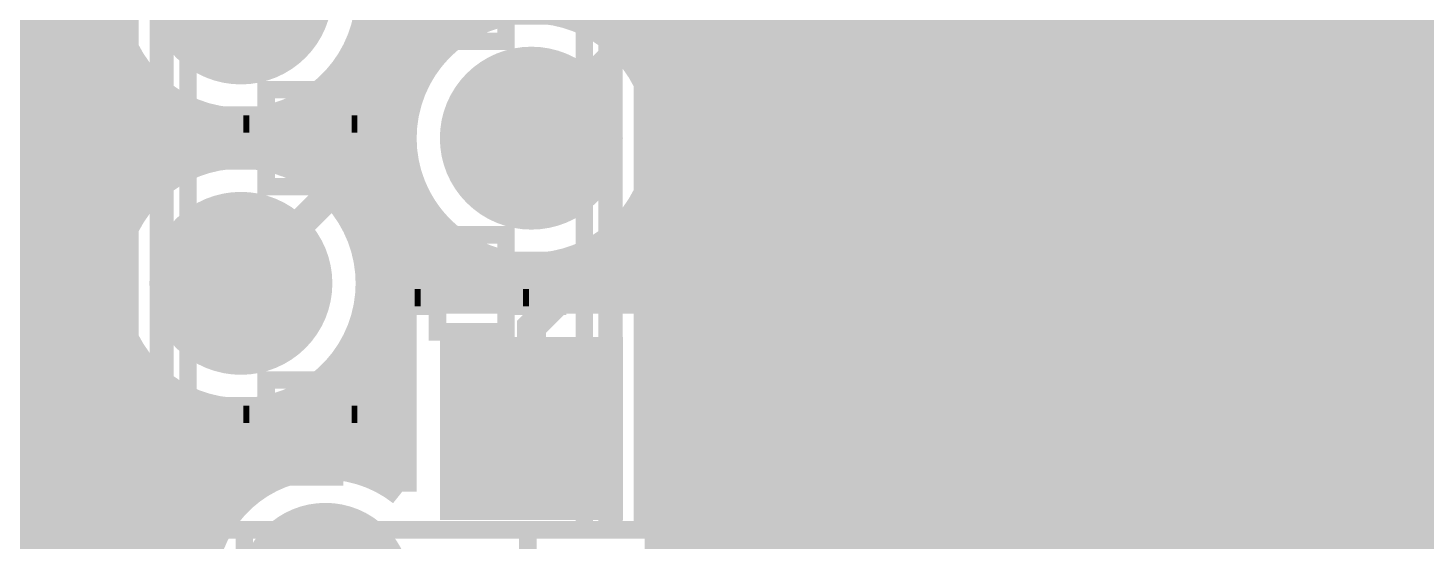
# Model space of a CAD drawing. Extents: x -3 to 92, y -53 to 125.
# Drawn here: x 19.73 to 31.95, y 54.26 to 58.75 of the extents above; entities that cross this region are included whole.
import ezdxf

# ---------------------------------------------------------------- set-up
doc = ezdxf.new("R2010")
doc.units = 0
doc.header["$MEASUREMENT"] = 0
doc.layers.get('0').update_dxf_attribs({"linetype": 'CONTINUOUS'})
for name, color, linetype in [('23-325-0_AST', 7, 'CONTINUOUS'), ('23-325-0_BOT', 7, 'CONTINUOUS'), ('23-325-0_DRD', 2, 'CONTINUOUS'), ('23-325-0_IN1', 4, 'CONTINUOUS'), ('23-325-0_IN2', 3, 'CONTINUOUS'), ('23-325-0_SMB', 5, 'CONTINUOUS'), ('23-325-0_SMT', 10, 'CONTINUOUS'), ('23-325-0_SPT', 14, 'CONTINUOUS'), ('23-325-0_SST', 9, 'CONTINUOUS'), ('23-325-0_TOP', 12, 'CONTINUOUS'), ('THRUHOLE_NPT', 13, 'CONTINUOUS'), ('THRUHOLE_TAP', 8, 'CONTINUOUS')]:
    doc.layers.add(name, color=color, linetype=linetype)

# ---------------------------------------------------------------- blocks, each defined once
blk = doc.blocks.new('ROUND_22')
at = {"const_width": 0.7493}
blk.add_lwpolyline([(-0.37465, 0, 1), (0.37465, 0, 1)], format="xyb", close=True, dxfattribs=at)
blk = doc.blocks.new('ROUND_28')
at = {"const_width": 0.8001}
blk.add_lwpolyline([(-0.40005, 0, 1), (0.40005, 0, 1)], format="xyb", close=True, dxfattribs=at)
blk = doc.blocks.new('SQUARE_29')
blk.add_solid([(0.8001, 0.8001), (0.8001, -0.8001), (-0.8001, 0.8001), (-0.8001, -0.8001)])
blk = doc.blocks.new('ROUND_68')
at = {"const_width": 0.29972}
blk.add_lwpolyline([(-0.14986, 0, 1), (0.14986, 0, 1)], format="xyb", close=True, dxfattribs=at)
blk = doc.blocks.new('ROUND_78')
at = {"const_width": 0.29972}
blk.add_lwpolyline([(-0.14986, 0, 1), (0.14986, 0, 1)], format="xyb", close=True, dxfattribs=at)
blk = doc.blocks.new('RECTANGLE_18')
blk.add_solid([(1.3716, 1.0795), (1.3716, -1.0795), (-1.3716, 1.0795), (-1.3716, -1.0795)])
blk = doc.blocks.new('ROUND_84')
at = {"const_width": 0.10033}
blk.add_lwpolyline([(-0.050164, 0, 1), (0.050164, 0, 1)], format="xyb", close=True, dxfattribs=at)
blk = doc.blocks.new('ROUND_87')
at = {"const_width": 0.40005}
blk.add_lwpolyline([(-0.200024, 0, 1), (0.200024, 0, 1)], format="xyb", close=True, dxfattribs=at)

msp = doc.modelspace()

# ---------------------------------------------------------------- linework, layer by layer
at = {"layer": '23-325-0_AST', "const_width": 0.1524}
for points in [[(20.36064, 66.2559), (20.36064, 66.03492), (20.36064, 65.7352), (20.36064, 53.6448), (20.36064, 53.34508)], [(25.35936, 53.6448), (25.35936, 65.7352)], [(20.92706, 54.35854), (20.92706, 65.01892), (20.86864, 65.01892), (20.61972, 65.01892), (20.61972, 54.35854), (20.86864, 54.35854), (20.92706, 54.35854), (21.12772, 54.35854), (24.59228, 54.35854), (24.79294, 54.35854), (24.85136, 54.35854), (24.85136, 65.01892), (24.79294, 65.01892), (24.79294, 54.35854)], [(20.86864, 54.35854), (20.86864, 65.01892)], [(21.12772, 54.35854), (21.12772, 65.01892)], [(24.59228, 65.01892), (24.59228, 54.35854)], [(24.85136, 54.35854), (25.10028, 54.35854), (25.10028, 65.01892), (24.85136, 65.01892)], [(22.86, 58.85434), (23.30958, 58.85434), (23.30958, 58.63082), (23.90902, 58.63082), (23.90902, 58.85434), (24.3586, 58.85434), (24.3586, 59.25566), (23.90902, 59.25566), (23.90902, 59.47918), (23.30958, 59.47918), (23.30958, 59.25566), (22.86, 59.25566), (22.86, 58.85434)], [(31.20644, 53.05044), (31.2166, 51.8922), (30.861, 51.4604), (27.6606, 51.4604), (27.2034, 51.9176), (27.21102, 59.0423), (31.20898, 59.0423), (31.20898, 57.404), (31.20644, 53.05044)], [(21.35886, 57.58434), (21.81098, 57.58434), (21.81098, 57.36082), (22.41042, 57.36082), (22.41042, 57.58434), (22.86, 57.58434), (22.86, 57.98566), (22.41042, 57.98566), (22.41042, 58.20918), (21.81098, 58.20918), (21.81098, 57.98566), (21.35886, 57.98566), (21.35886, 57.58434)], [(21.61032, 57.66054), (21.51888, 57.66054), (21.51888, 57.90946), (21.61032, 57.90946), (21.61032, 57.66054), (21.66366, 57.66054), (21.79066, 57.66054), (21.95576, 57.66054), (22.0091, 57.66054), (22.0091, 57.90946), (21.95576, 57.90946), (21.79066, 57.90946), (21.79066, 57.66054)], [(21.61032, 57.90946), (21.66366, 57.90946)], [(21.79066, 57.90946), (21.66366, 57.90946), (21.66366, 57.66054)], [(21.95576, 57.66054), (21.95576, 57.90946)], [(22.2631, 57.66054), (22.2631, 57.90946), (22.20976, 57.90946), (22.20976, 57.66054), (22.2631, 57.66054), (22.4282, 57.66054), (22.55774, 57.66054), (22.55774, 57.90946), (22.4282, 57.90946), (22.4282, 57.66054)], [(22.2631, 57.90946), (22.4282, 57.90946)], [(22.60854, 57.66054), (22.60854, 57.90946), (22.69998, 57.90946), (22.69998, 57.66054), (22.60854, 57.66054), (22.55774, 57.66054)], [(22.55774, 57.90946), (22.60854, 57.90946)], [(23.95982, 57.58434), (24.34082, 57.58434), (24.34082, 57.66054), (24.4602, 57.66054), (24.4602, 57.90946), (24.34082, 57.90946), (24.34082, 57.98566), (23.95982, 57.98566), (23.95982, 57.58434)], [(23.95982, 57.90946), (24.34082, 57.90946)], [(24.34082, 57.66054), (23.95982, 57.66054)], [(29.72054, 57.2008), (29.55036, 57.08142), (29.38018, 57.023), (29.04236, 57.023), (28.87218, 57.08142), (28.70454, 57.2008), (28.70454, 57.32018), (28.87218, 57.43702), (29.04236, 57.49798), (29.38018, 57.49798), (29.55036, 57.43702), (29.72054, 57.32018), (29.72054, 57.2008)], [(22.86, 56.31434), (23.30958, 56.31434), (23.30958, 56.09082), (23.90902, 56.09082), (23.90902, 56.31434), (24.3586, 56.31434), (24.3586, 56.71566), (23.90902, 56.71566), (23.90902, 56.93918), (23.30958, 56.93918), (23.30958, 56.71566), (22.86, 56.71566), (22.86, 56.31434)], [(21.37918, 56.71566), (21.37918, 56.63946), (21.2598, 56.63946), (21.2598, 56.39054), (21.37918, 56.39054), (21.37918, 56.31434), (21.76018, 56.31434), (21.76018, 56.71566), (21.37918, 56.71566)], [(29.72054, 56.65978), (29.72054, 56.1848), (29.04236, 56.65978), (28.87218, 56.65978), (28.70454, 56.59882), (28.70454, 56.24322), (28.87218, 56.1848)], [(21.37918, 56.63946), (21.76018, 56.63946)], [(23.10892, 56.63946), (23.10892, 56.39054), (23.02002, 56.39054), (23.02002, 56.63946), (23.10892, 56.63946), (23.16226, 56.63946)], [(23.4569, 56.63946), (23.4569, 56.39054), (23.51024, 56.39054), (23.51024, 56.63946), (23.4569, 56.63946), (23.2918, 56.63946), (23.16226, 56.63946), (23.16226, 56.39054), (23.2918, 56.39054), (23.2918, 56.63946)], [(24.10968, 56.63946), (24.20112, 56.63946), (24.20112, 56.39054), (24.10968, 56.39054), (24.10968, 56.63946), (24.05634, 56.63946), (23.92934, 56.63946), (23.76424, 56.63946), (23.7109, 56.63946), (23.7109, 56.39054), (23.76424, 56.39054), (23.92934, 56.39054), (23.92934, 56.63946)], [(23.76424, 56.63946), (23.76424, 56.39054)], [(23.92934, 56.39054), (24.05634, 56.39054), (24.05634, 56.63946)], [(21.76018, 56.39054), (21.37918, 56.39054)], [(23.16226, 56.39054), (23.10892, 56.39054)], [(23.4569, 56.39054), (23.2918, 56.39054)], [(24.10968, 56.39054), (24.05634, 56.39054)], [(28.87218, 55.82158), (28.70454, 55.76062), (28.70454, 55.40502), (28.87218, 55.3466), (29.04236, 55.3466), (29.21254, 55.40502), (29.21254, 55.76062), (29.38018, 55.82158), (29.55036, 55.82158), (29.72054, 55.76062), (29.72054, 55.40502), (29.55036, 55.3466)], [(21.35886, 55.04434), (21.81098, 55.04434), (21.81098, 54.82082), (22.41042, 54.82082), (22.41042, 55.04434), (22.86, 55.04434), (22.86, 55.44566), (22.41042, 55.44566), (22.41042, 55.66918), (21.81098, 55.66918), (21.81098, 55.44566), (21.35886, 55.44566), (21.35886, 55.04434)], [(23.95982, 55.04434), (24.34082, 55.04434), (24.34082, 55.12054), (24.4602, 55.12054), (24.4602, 55.36946), (24.34082, 55.36946), (24.34082, 55.44566), (23.95982, 55.44566), (23.95982, 55.04434)], [(21.61032, 55.12054), (21.51888, 55.12054), (21.51888, 55.36946), (21.61032, 55.36946), (21.61032, 55.12054), (21.66366, 55.12054), (21.79066, 55.12054), (21.95576, 55.12054), (22.0091, 55.12054), (22.0091, 55.36946), (21.95576, 55.36946), (21.79066, 55.36946), (21.79066, 55.12054)], [(21.61032, 55.36946), (21.66366, 55.36946)], [(21.79066, 55.36946), (21.66366, 55.36946), (21.66366, 55.12054)], [(21.95576, 55.12054), (21.95576, 55.36946)], [(22.2631, 55.12054), (22.2631, 55.36946), (22.20976, 55.36946), (22.20976, 55.12054), (22.2631, 55.12054), (22.4282, 55.12054), (22.55774, 55.12054), (22.55774, 55.36946), (22.4282, 55.36946), (22.4282, 55.12054)], [(22.2631, 55.36946), (22.4282, 55.36946)], [(22.60854, 55.12054), (22.60854, 55.36946), (22.69998, 55.36946), (22.69998, 55.12054), (22.60854, 55.12054), (22.55774, 55.12054)], [(22.55774, 55.36946), (22.60854, 55.36946)], [(23.95982, 55.36946), (24.34082, 55.36946)], [(24.34082, 55.12054), (23.95982, 55.12054)], [(28.70454, 54.98338), (29.04236, 54.98338), (29.72054, 54.74462), (29.04236, 54.5084), (28.70454, 54.5084)], [(21.62048, 54.35854), (21.62048, 53.6448)], [(24.09952, 53.6448), (24.09952, 54.35854)]]:
    msp.add_lwpolyline(points, dxfattribs=at)
at = {"layer": '23-325-0_BOT'}
for points, const_width in [([(24.13, 55.245), (24.13, 56.134), (31.369, 63.373), (31.369, 100.584)], 0.254), ([(21.59, 56.515), (22.86, 57.785), (22.86, 60.706), (23.622, 61.468), (27.051, 61.468), (29.845, 64.262), (29.845, 77.851), (29.464, 78.232), (29.464, 94.869)], 0.254), ([(24.13, 57.785), (26.797, 60.452), (27.559, 60.452), (30.861, 63.754), (30.861, 89.281), (30.734, 89.281)], 0.254), ([(31.115, 52.197), (31.115, 61.722), (33.02, 63.627), (33.02, 71.12)], 0.635), ([(30.47746, 61.83376), (25.01646, 56.3753)], 0.254), ([(30.3022, 61.6585), (30.3022, 49.36236)], 0.254), ([(30.4673, 61.722), (30.4673, 52.197)], 0.254), ([(30.0736, 61.4299), (30.0736, 46.101)], 0.254), ([(31.7627, 61.45276), (31.7627, 52.197)], 0.254), ([(29.845, 61.2013), (29.845, 46.101)], 0.254), ([(29.6164, 60.9727), (29.6164, 46.101)], 0.254), ([(29.3878, 60.7441), (29.3878, 46.101)], 0.254), ([(29.1592, 60.5155), (29.1592, 46.101)], 0.254), ([(28.9306, 60.2869), (28.9306, 46.101)], 0.254), ([(19.7866, 60.2107), (19.7866, 52.5018)], 0.254), ([(31.8008, 60.198), (31.8008, 50.86096)], 0.254), ([(28.702, 60.0583), (28.702, 46.101)], 0.254), ([(20.0152, 59.9821), (20.0152, 52.2732)], 0.254), ([(28.4734, 59.8297), (28.4734, 46.101)], 0.254), ([(20.2438, 59.7535), (20.2438, 52.0446)], 0.254), ([(28.2448, 59.6011), (28.2448, 47.45736)], 0.254), ([(28.0162, 59.3725), (28.0162, 47.70374)], 0.254), ([(27.7876, 59.1439), (27.7876, 47.7901)], 0.254), ([(20.4724, 58.88482), (20.4724, 56.68264)], 0.254), ([(27.559, 58.9153), (27.559, 47.78502)], 0.254), ([(20.50034, 58.7502), (19.1897, 58.7502)], 0.254), ([(27.3304, 58.6867), (27.3304, 47.6885)], 0.254), ([(30.4673, 58.7502), (27.39136, 58.7502)], 0.254), ([(31.8008, 58.7502), (31.7627, 58.7502)], 0.254), ([(20.59432, 58.5216), (19.1897, 58.5216)], 0.254), ([(27.1018, 58.4581), (27.1018, 47.40402)], 0.254), ([(30.4673, 58.5216), (27.16276, 58.5216)], 0.254), ([(31.8008, 58.5216), (31.7627, 58.5216)], 0.254), ([(20.701, 58.3565), (20.701, 57.2135)], 0.254), ([(20.75434, 58.293), (19.1897, 58.293)], 0.254), ([(22.4028, 58.27014), (22.4028, 57.97296)], 0.254), ([(26.8732, 58.2295), (26.8732, 46.101)], 0.254), ([(30.4673, 58.293), (26.93416, 58.293)], 0.254), ([(31.8008, 58.293), (31.7627, 58.293)], 0.254), ([(21.04644, 58.0644), (19.1897, 58.0644)], 0.254), ([(20.9296, 58.13806), (20.9296, 57.43194)], 0.254), ([(22.4028, 58.0644), (22.13356, 58.0644)], 0.254), ([(22.3012, 58.17616), (22.3012, 57.87136)], 0.254), ([(30.4673, 58.0644), (26.70556, 58.0644)], 0.254), ([(31.8008, 58.0644), (31.7627, 58.0644)], 0.254), ([(21.1582, 58.01106), (21.1582, 57.55894)], 0.254), ([(21.3868, 57.94248), (21.3868, 57.62752)], 0.254), ([(21.844, 57.95264), (21.844, 57.61482)], 0.254), ([(22.4028, 57.97296), (21.9964, 57.5691)], 0.254), ([(22.0726, 58.03138), (22.0726, 57.64276)], 0.254), ([(26.6446, 58.0009), (26.6446, 46.101)], 0.254), ([(22.2631, 57.8358), (19.1897, 57.8358)], 0.254), ([(21.6154, 57.9247), (21.6154, 57.6453)], 0.254), ([(30.4673, 57.8358), (26.47696, 57.8358)], 0.254), ([(31.8008, 57.8358), (31.7627, 57.8358)], 0.254), ([(26.416, 57.7723), (26.416, 46.101)], 0.254), ([(21.2979, 57.6072), (19.1897, 57.6072)], 0.254), ([(22.0345, 57.6072), (21.87956, 57.6072)], 0.254), ([(30.4673, 57.6072), (26.24836, 57.6072)], 0.254), ([(31.8008, 57.6072), (31.7627, 57.6072)], 0.254), ([(26.1874, 57.5437), (26.1874, 46.101)], 0.254), ([(20.86102, 57.3786), (19.1897, 57.3786)], 0.254), ([(23.08098, 57.36082), (22.6441, 56.9214)], 0.254), ([(30.4673, 57.3786), (26.01976, 57.3786)], 0.254), ([(31.8008, 57.3786), (31.7627, 57.3786)], 0.254), ([(22.987, 57.2643), (22.987, 54.70144)], 0.254), ([(25.9588, 57.3151), (25.9588, 46.101)], 0.254), ([(20.65528, 57.15), (19.1897, 57.15)], 0.254), ([(23.19528, 57.15), (22.87016, 57.15)], 0.254), ([(23.2156, 57.11952), (23.2156, 56.3753)], 0.254), ([(25.7302, 57.0865), (25.7302, 46.101)], 0.254), ([(30.4673, 57.15), (25.79116, 57.15)], 0.254), ([(31.8008, 57.15), (31.7627, 57.15)], 0.254), ([(22.7584, 57.0357), (22.7584, 54.83606)], 0.254), ([(20.5359, 56.9214), (19.1897, 56.9214)], 0.254), ([(23.40102, 56.9214), (22.6441, 56.9214)], 0.254), ([(23.4442, 56.88584), (23.4442, 56.3753)], 0.254), ([(25.5016, 56.8579), (25.5016, 46.101)], 0.254), ([(30.4673, 56.9214), (25.56256, 56.9214)], 0.254), ([(31.8008, 56.9214), (31.7627, 56.9214)], 0.254), ([(23.6728, 56.75122), (23.6728, 56.3753)], 0.254), ([(20.4724, 56.6928), (19.1897, 56.6928)], 0.254), ([(23.8379, 56.6928), (22.70506, 56.6928)], 0.254), ([(24.01062, 56.65978), (23.80996, 56.46166)], 0.254), ([(23.9014, 56.67756), (23.9014, 56.55056)], 0.254), ([(25.273, 56.6293), (25.273, 46.101)], 0.254), ([(30.4673, 56.6928), (25.33396, 56.6928)], 0.254), ([(31.8008, 56.6928), (31.7627, 56.6928)], 0.254), ([(20.4597, 56.4642), (19.1897, 56.4642)], 0.254), ([(23.8125, 56.4642), (22.71776, 56.4642)], 0.254), ([(22.9997, 56.3753), (22.9997, 54.69128)], 0.254), ([(23.74138, 56.3753), (22.9997, 56.3753)], 0.254), ([(25.2603, 56.3753), (25.01646, 56.3753)], 0.254), ([(25.0444, 56.4007), (25.0444, 56.3753)], 0.254), ([(30.4673, 56.4642), (25.10536, 56.4642)], 0.254), ([(25.2603, 56.3753), (25.2603, 54.1147)], 0.254), ([(31.8008, 56.4642), (31.7627, 56.4642)], 0.254), ([(20.49526, 56.2356), (19.1897, 56.2356)], 0.254), ([(20.4724, 56.34482), (20.4724, 51.816)], 0.254), ([(22.9997, 56.2356), (22.68474, 56.2356)], 0.254), ([(30.4673, 56.2356), (25.2603, 56.2356)], 0.254), ([(31.8008, 56.2356), (31.7627, 56.2356)], 0.254), ([(20.57908, 56.007), (19.1897, 56.007)], 0.254), ([(22.9997, 56.007), (22.59838, 56.007)], 0.254), ([(30.4673, 56.007), (25.2603, 56.007)], 0.254), ([(31.8008, 56.007), (31.7627, 56.007)], 0.254), ([(22.5298, 55.88762), (22.5298, 54.90464)], 0.254), ([(20.73148, 55.7784), (19.1897, 55.7784)], 0.254), ([(20.701, 55.8165), (20.701, 51.5874)], 0.254), ([(22.9997, 55.7784), (22.44598, 55.7784)], 0.254), ([(30.4673, 55.7784), (25.2603, 55.7784)], 0.254), ([(31.8008, 55.7784), (31.7627, 55.7784)], 0.254), ([(22.3012, 55.63616), (22.3012, 54.92242)], 0.254), ([(21.00072, 55.5498), (19.1897, 55.5498)], 0.254), ([(20.9296, 55.59806), (20.9296, 51.27244)], 0.254), ([(22.9997, 55.5498), (22.17674, 55.5498)], 0.254), ([(30.4673, 55.5498), (25.2603, 55.5498)], 0.254), ([(31.8008, 55.5498), (31.7627, 55.5498)], 0.254), ([(21.1582, 55.47106), (21.1582, 46.101)], 0.254), ([(21.3868, 55.40248), (21.3868, 54.3687)], 0.254), ([(21.6154, 55.3847), (21.6154, 54.65318)], 0.254), ([(21.844, 55.41264), (21.844, 54.80812)], 0.254), ([(22.0726, 55.49138), (22.0726, 54.89194)], 0.254), ([(22.9997, 55.3212), (19.1897, 55.3212)], 0.254), ([(30.4673, 55.3212), (25.2603, 55.3212)], 0.254), ([(31.8008, 55.3212), (31.7627, 55.3212)], 0.254), ([(22.9997, 55.0926), (19.1897, 55.0926)], 0.254), ([(30.4673, 55.0926), (25.2603, 55.0926)], 0.254), ([(31.8008, 55.0926), (31.7627, 55.0926)], 0.254), ([(21.97354, 54.864), (19.1897, 54.864)], 0.254), ([(22.9997, 54.864), (22.68474, 54.864)], 0.254), ([(30.4673, 54.864), (25.2603, 54.864)], 0.254), ([(31.8008, 54.864), (31.7627, 54.864)], 0.254), ([(21.59508, 54.6354), (19.1897, 54.6354)], 0.254), ([(30.4673, 54.6354), (25.2603, 54.6354)], 0.254), ([(31.8008, 54.6354), (31.7627, 54.6354)], 0.254), ([(21.40712, 54.4068), (19.1897, 54.4068)], 0.254), ([(30.4673, 54.4068), (25.2603, 54.4068)], 0.254), ([(31.8008, 54.4068), (31.7627, 54.4068)], 0.254), ([(21.30298, 54.1782), (19.1897, 54.1782)], 0.254), ([(30.4673, 54.1782), (25.2603, 54.1782)], 0.254), ([(31.8008, 54.1782), (31.7627, 54.1782)], 0.254)]:
    msp.add_lwpolyline(points, dxfattribs=dict(at, const_width=const_width))
at = {"layer": '23-325-0_BOT', "const_width": 0.254}
for points in [[(20.4597, 59.055, 0.4142136), (21.59, 57.9247)], [(21.59, 57.9247, 0.2034605), (22.4031, 58.26985)], [(21.59, 57.6453, 0.4142136), (20.4597, 56.515)], [(21.9964, 57.5691, 0.0922556), (21.59, 57.64473)], [(23.08098, 57.36082, 0.276984), (24.01062, 56.65978)], [(22.7203, 56.515, 0.0922554), (22.64463, 56.9216)], [(20.4597, 56.515, 0.4142136), (21.59, 55.3847)], [(21.59, 55.3847, 0.4142136), (22.7203, 56.515)], [(23.80742, 56.45658, 0.0574994), (23.74243, 56.37464)], [(23.80742, 56.45658, 0.0574994), (23.74243, 56.37464)], [(22.32914, 54.92496, 0.4142136), (21.24964, 53.84546)], [(22.9997, 54.69128, 0.1691693), (22.32914, 54.92484)]]:
    msp.add_lwpolyline(points, format="xyb", dxfattribs=at)
at = {"layer": '23-325-0_DRD', "const_width": 0.254}
for points in [[(20.955, 59.055), (21.59, 58.42)], [(21.59, 58.42), (22.225, 59.055)], [(24.13, 58.42), (23.495, 57.785)], [(24.765, 57.785), (24.13, 58.42)], [(23.495, 57.785), (24.13, 57.15)], [(24.13, 57.15), (24.765, 57.785)], [(21.59, 57.15), (20.955, 56.515)], [(22.225, 56.515), (21.59, 57.15)], [(20.955, 56.515), (21.59, 55.88)], [(21.59, 55.88), (22.225, 56.515)], [(29.845, 56.007), (28.575, 54.737)], [(29.845, 54.737), (28.575, 56.007)], [(29.845, 56.007), (28.575, 54.737)], [(29.845, 54.737), (28.575, 56.007)], [(24.13, 55.88), (23.495, 55.245)], [(24.765, 55.245), (24.13, 55.88)], [(23.495, 55.245), (24.13, 54.61)], [(24.13, 54.61), (24.765, 55.245)], [(21.69414, 53.59146), (22.32914, 54.22646)], [(22.32914, 54.22646), (22.96414, 53.59146)]]:
    msp.add_lwpolyline(points, dxfattribs=at)
at = {"layer": '23-325-0_IN1', "const_width": 0.254}
for points in [[(19.7612, 107.6579), (19.7612, 21.87956)], [(19.9898, 107.41406), (19.9898, 22.12594)], [(20.447, 107.33278), (20.447, 22.20722)], [(20.2184, 107.3277), (20.2184, 22.2123)], [(31.877, 100.21062), (31.877, 47.93742)], [(31.6484, 100.02012), (31.6484, 52.53228)], [(31.4198, 99.95662), (31.4198, 52.74818)], [(29.1338, 94.33306), (29.1338, 55.99684)], [(29.591, 94.25178), (29.591, 55.87238)], [(29.3624, 94.2467), (29.3624, 55.9816)], [(31.1912, 88.84666), (31.1912, 52.82184)], [(30.9626, 88.69426), (30.9626, 52.8066)], [(28.9052, 83.89366), (28.9052, 55.92318)], [(28.6766, 83.74126), (28.6766, 55.70728)], [(29.8196, 78.0034), (29.8196, 55.52948)], [(30.734, 78.11262), (30.734, 52.69738)], [(30.0482, 77.88148), (30.0482, 40.8559)], [(30.5054, 77.92212), (30.5054, 52.35448)], [(30.2768, 77.85862), (30.2768, 40.7162)], [(25.9334, 75.565), (25.9334, -4.572)], [(26.162, 75.51928), (26.162, -4.572)], [(28.448, 75.51928), (28.448, 34.63798)], [(25.7048, 75.25766), (25.7048, -4.572)], [(26.3906, 75.2348), (26.3906, -4.572)], [(28.2194, 75.2348), (28.2194, 34.7472)], [(22.9616, 75.09256), (22.9616, 54.71922)], [(25.4762, 75.07478), (25.4762, -4.572)], [(26.6192, 75.05954), (26.6192, 15.1892)], [(27.9908, 75.05954), (27.9908, 34.76244)], [(22.733, 74.97064), (22.733, 54.84622)], [(26.8478, 74.95032), (26.8478, 15.3289)], [(27.7622, 74.95032), (27.7622, 34.68878)], [(27.0764, 74.88936), (27.0764, 15.36192)], [(27.305, 74.86904), (27.305, 15.30858)], [(27.5336, 74.88936), (27.5336, 34.47288)], [(25.2476, 60.15482), (25.2476, 57.95264)], [(23.1902, 59.69762), (23.1902, 58.41238)], [(25.019, 59.6265), (25.019, 58.4835)], [(23.4188, 59.44616), (23.4188, 58.66384)], [(23.6474, 59.30138), (23.6474, 58.80608)], [(24.7904, 59.40806), (24.7904, 58.70194)], [(24.5618, 59.28106), (24.5618, 58.82894)], [(20.50034, 58.7502), (-2.413, 58.7502)], [(23.54072, 58.7502), (22.67712, 58.7502)], [(34.2646, 58.7502), (24.71674, 58.7502)], [(20.59432, 58.5216), (-2.413, 58.5216)], [(23.27148, 58.5216), (22.58568, 58.5216)], [(34.3408, 58.5216), (24.98598, 58.5216)], [(20.6756, 58.38952), (20.6756, 57.17794)], [(22.5044, 58.38952), (22.5044, 57.17794)], [(20.75434, 58.293), (3.03784, 58.293)], [(23.11908, 58.293), (22.42566, 58.293)], [(34.47034, 58.293), (25.13838, 58.293)], [(21.04644, 58.0644), (3.23088, 58.0644)], [(20.9042, 58.15584), (20.9042, 57.41416)], [(23.03526, 58.0644), (22.13356, 58.0644)], [(22.2758, 58.15584), (22.2758, 57.41416)], [(34.671, 58.0644), (25.22474, 58.0644)], [(21.1328, 58.02122), (21.1328, 57.54878)], [(21.3614, 57.94756), (21.3614, 57.62244)], [(21.8186, 57.94756), (21.8186, 57.62244)], [(22.0472, 58.02122), (22.0472, 57.54878)], [(22.9997, 57.8358), (3.29438, 57.8358)], [(21.59, 57.9247), (21.59, 57.6453)], [(35.0266, 57.8358), (25.25776, 57.8358)], [(21.2979, 57.6072), (8.61314, 57.6072)], [(23.0124, 57.6072), (21.87956, 57.6072)], [(34.80054, 57.6072), (25.24506, 57.6072)], [(25.2476, 57.61482), (25.2476, 39.77386)], [(20.86102, 57.3786), (8.8138, 57.3786)], [(23.0759, 57.3786), (22.31898, 57.3786)], [(34.54908, 57.3786), (25.1841, 57.3786)], [(20.65528, 57.15), (8.88238, 57.15)], [(23.19528, 57.15), (22.52472, 57.15)], [(23.1902, 57.15762), (23.1902, 56.3753)], [(25.019, 57.0865), (25.019, 56.3753)], [(34.3916, 57.15), (25.06472, 57.15)], [(20.5359, 56.9214), (8.86206, 56.9214)], [(23.40102, 56.9214), (22.6441, 56.9214)], [(23.4188, 56.90616), (23.4188, 56.3753)], [(24.7904, 56.86806), (24.7904, 56.3753)], [(34.29254, 56.9214), (24.85898, 56.9214)], [(23.6474, 56.76138), (23.6474, 56.3753)], [(24.5618, 56.74106), (24.5618, 56.3753)], [(20.4724, 56.6928), (8.74268, 56.6928)], [(23.8379, 56.6928), (22.70506, 56.6928)], [(23.876, 56.68264), (23.876, 56.3753)], [(24.1046, 56.6547), (24.1046, 56.3753)], [(24.3332, 56.67248), (24.3332, 56.3753)], [(34.24174, 56.6928), (24.41956, 56.6928)], [(20.4597, 56.4642), (8.32866, 56.4642)], [(34.23158, 56.4642), (22.71776, 56.4642)], [(22.9997, 56.3753), (22.9997, 54.69128)], [(25.2603, 56.3753), (22.9997, 56.3753)], [(25.2603, 56.3753), (25.2603, 54.1147)], [(20.49526, 56.2356), (-2.413, 56.2356)], [(22.9997, 56.2356), (22.68474, 56.2356)], [(34.25952, 56.2356), (25.2603, 56.2356)], [(20.57908, 56.007), (-2.413, 56.007)], [(22.9997, 56.007), (22.59838, 56.007)], [(34.33064, 56.007), (25.2603, 56.007)], [(20.73148, 55.7784), (-2.413, 55.7784)], [(20.6756, 55.84952), (20.6756, 22.1107)], [(22.9997, 55.7784), (22.44598, 55.7784)], [(22.5044, 55.84952), (22.5044, 54.90972)], [(28.7274, 55.7784), (25.2603, 55.7784)], [(34.45256, 55.7784), (29.69006, 55.7784)], [(21.00072, 55.5498), (-2.413, 55.5498)], [(20.9042, 55.61584), (20.9042, 21.82622)], [(22.9997, 55.5498), (22.17674, 55.5498)], [(22.2758, 55.61584), (22.2758, 54.92242)], [(28.60548, 55.5498), (25.2603, 55.5498)], [(34.6456, 55.5498), (29.81452, 55.5498)], [(21.1328, 55.48122), (21.1328, -4.572)], [(21.3614, 55.40756), (21.3614, 54.32044)], [(21.59, 55.3847), (21.59, 54.63032)], [(21.8186, 55.40756), (21.8186, 54.79542)], [(22.0472, 55.48122), (22.0472, 54.88686)], [(22.9997, 55.3212), (3.0988, 55.3212)], [(28.58262, 55.3212), (25.2603, 55.3212)], [(34.97326, 55.3212), (29.83738, 55.3212)], [(29.8196, 55.21198), (29.8196, 40.88892)], [(22.9997, 55.0926), (3.25374, 55.0926)], [(28.64612, 55.0926), (25.2603, 55.0926)], [(28.6766, 55.03672), (28.6766, 34.29508)], [(86.36, 55.0926), (29.77388, 55.0926)], [(21.97354, 54.864), (3.29692, 54.864)], [(22.9997, 54.864), (22.68474, 54.864)], [(28.83662, 54.864), (25.2603, 54.864)], [(28.9052, 54.82082), (28.9052, 32.03194)], [(86.36, 54.864), (29.58084, 54.864)], [(29.591, 54.86908), (29.591, 40.83558)], [(29.1338, 54.74716), (29.1338, 31.78556)], [(29.3624, 54.75986), (29.3624, 40.66286)], [(21.59508, 54.6354), (15.72006, 54.6354)], [(47.1424, 54.6354), (25.2603, 54.6354)], [(21.40712, 54.4068), (15.84452, 54.4068)], [(47.02048, 54.4068), (25.2603, 54.4068)], [(21.30298, 54.1782), (15.86738, 54.1782)], [(46.99762, 54.1782), (25.2603, 54.1782)]]:
    msp.add_lwpolyline(points, dxfattribs=at)
for points in [[(20.4597, 59.055, 0.4142136), (21.59, 57.9247)], [(21.59, 57.9247, 0.4142136), (22.7203, 59.055)], [(24.13, 58.9153, 0.4142136), (22.9997, 57.785)], [(25.2603, 57.785, 0.4142136), (24.13, 58.9153)], [(22.9997, 57.785, 0.4142136), (24.13, 56.6547)], [(24.13, 56.6547, 0.4142136), (25.2603, 57.785)], [(21.59, 57.6453, 0.4142136), (20.4597, 56.515)], [(22.7203, 56.515, 0.4142136), (21.59, 57.6453)], [(20.4597, 56.515, 0.4142136), (21.59, 55.3847)], [(21.59, 55.3847, 0.4142136), (22.7203, 56.515)], [(29.21, 56.00192, 0.4142136), (28.58008, 55.372)], [(29.83992, 55.372, 0.4142136), (29.21, 56.00192)], [(28.58008, 55.372, 0.4142136), (29.21, 54.74208)], [(29.21, 54.74208, 0.4142136), (29.83992, 55.372)], [(22.32914, 54.92496, 0.4142136), (21.24964, 53.84546)], [(22.9997, 54.69128, 0.1691693), (22.32914, 54.92484)]]:
    msp.add_lwpolyline(points, format="xyb", dxfattribs=at)
at = {"layer": '23-325-0_SST', "const_width": 0.1524}
for points in [[(20.36064, 66.2559), (20.36064, 66.03492), (20.36064, 65.7352), (20.36064, 53.6448), (20.36064, 53.34508)], [(25.35936, 53.6448), (25.35936, 65.7352)], [(20.92706, 54.35854), (20.92706, 65.01892), (20.86864, 65.01892), (20.61972, 65.01892), (20.61972, 54.35854), (20.86864, 54.35854), (20.92706, 54.35854), (21.12772, 54.35854), (24.59228, 54.35854), (24.79294, 54.35854), (24.85136, 54.35854), (24.85136, 65.01892), (24.79294, 65.01892), (24.79294, 54.35854)], [(20.86864, 54.35854), (20.86864, 65.01892)], [(21.12772, 54.35854), (21.12772, 65.01892)], [(24.59228, 65.01892), (24.59228, 54.35854)], [(24.85136, 54.35854), (25.10028, 54.35854), (25.10028, 65.01892), (24.85136, 65.01892)], [(22.86, 58.85434), (23.30958, 58.85434), (23.30958, 58.63082), (23.90902, 58.63082), (23.90902, 58.85434), (24.3586, 58.85434), (24.3586, 59.25566), (23.90902, 59.25566), (23.90902, 59.47918), (23.30958, 59.47918), (23.30958, 59.25566), (22.86, 59.25566), (22.86, 58.85434)], [(31.20644, 53.05044), (31.20898, 57.404), (31.20898, 59.0423), (27.21102, 59.0423), (27.2034, 51.9176), (27.6606, 51.4604), (30.861, 51.4604), (31.2166, 51.8922), (31.20644, 53.05044)], [(21.35886, 57.58434), (21.81098, 57.58434), (21.81098, 57.36082), (22.41042, 57.36082), (22.41042, 57.58434), (22.86, 57.58434), (22.86, 57.98566), (22.41042, 57.98566), (22.41042, 58.20918), (21.81098, 58.20918), (21.81098, 57.98566), (21.35886, 57.98566), (21.35886, 57.58434)], [(21.61032, 57.66054), (21.51888, 57.66054), (21.51888, 57.90946), (21.61032, 57.90946), (21.61032, 57.66054), (21.66366, 57.66054), (21.79066, 57.66054), (21.95576, 57.66054), (22.0091, 57.66054), (22.0091, 57.90946), (21.95576, 57.90946), (21.79066, 57.90946), (21.79066, 57.66054)], [(21.61032, 57.90946), (21.66366, 57.90946)], [(21.79066, 57.90946), (21.66366, 57.90946), (21.66366, 57.66054)], [(21.95576, 57.66054), (21.95576, 57.90946)], [(22.2631, 57.66054), (22.2631, 57.90946), (22.20976, 57.90946), (22.20976, 57.66054), (22.2631, 57.66054), (22.4282, 57.66054), (22.55774, 57.66054), (22.55774, 57.90946), (22.4282, 57.90946), (22.4282, 57.66054)], [(22.2631, 57.90946), (22.4282, 57.90946)], [(22.60854, 57.66054), (22.60854, 57.90946), (22.69998, 57.90946), (22.69998, 57.66054), (22.60854, 57.66054), (22.55774, 57.66054)], [(22.55774, 57.90946), (22.60854, 57.90946)], [(23.95982, 57.58434), (24.34082, 57.58434), (24.34082, 57.66054), (24.4602, 57.66054), (24.4602, 57.90946), (24.34082, 57.90946), (24.34082, 57.98566), (23.95982, 57.98566), (23.95982, 57.58434)], [(23.95982, 57.90946), (24.34082, 57.90946)], [(24.34082, 57.66054), (23.95982, 57.66054)], [(22.86, 56.31434), (23.30958, 56.31434), (23.30958, 56.09082), (23.90902, 56.09082), (23.90902, 56.31434), (24.3586, 56.31434), (24.3586, 56.71566), (23.90902, 56.71566), (23.90902, 56.93918), (23.30958, 56.93918), (23.30958, 56.71566), (22.86, 56.71566), (22.86, 56.31434)], [(21.37918, 56.71566), (21.37918, 56.63946), (21.2598, 56.63946), (21.2598, 56.39054), (21.37918, 56.39054), (21.37918, 56.31434), (21.76018, 56.31434), (21.76018, 56.71566), (21.37918, 56.71566)], [(21.37918, 56.63946), (21.76018, 56.63946)], [(23.10892, 56.63946), (23.10892, 56.39054), (23.02002, 56.39054), (23.02002, 56.63946), (23.10892, 56.63946), (23.16226, 56.63946)], [(23.4569, 56.63946), (23.4569, 56.39054), (23.51024, 56.39054), (23.51024, 56.63946), (23.4569, 56.63946), (23.2918, 56.63946), (23.16226, 56.63946), (23.16226, 56.39054), (23.2918, 56.39054), (23.2918, 56.63946)], [(24.10968, 56.63946), (24.20112, 56.63946), (24.20112, 56.39054), (24.10968, 56.39054), (24.10968, 56.63946), (24.05634, 56.63946), (23.92934, 56.63946), (23.76424, 56.63946), (23.7109, 56.63946), (23.7109, 56.39054), (23.76424, 56.39054), (23.92934, 56.39054), (23.92934, 56.63946)], [(23.76424, 56.63946), (23.76424, 56.39054)], [(23.92934, 56.39054), (24.05634, 56.39054), (24.05634, 56.63946)], [(21.76018, 56.39054), (21.37918, 56.39054)], [(23.16226, 56.39054), (23.10892, 56.39054)], [(23.4569, 56.39054), (23.2918, 56.39054)], [(24.10968, 56.39054), (24.05634, 56.39054)], [(21.35886, 55.04434), (21.81098, 55.04434), (21.81098, 54.82082), (22.41042, 54.82082), (22.41042, 55.04434), (22.86, 55.04434), (22.86, 55.44566), (22.41042, 55.44566), (22.41042, 55.66918), (21.81098, 55.66918), (21.81098, 55.44566), (21.35886, 55.44566), (21.35886, 55.04434)], [(23.95982, 55.04434), (24.34082, 55.04434), (24.34082, 55.12054), (24.4602, 55.12054), (24.4602, 55.36946), (24.34082, 55.36946), (24.34082, 55.44566), (23.95982, 55.44566), (23.95982, 55.04434)], [(21.61032, 55.12054), (21.51888, 55.12054), (21.51888, 55.36946), (21.61032, 55.36946), (21.61032, 55.12054), (21.66366, 55.12054), (21.79066, 55.12054), (21.95576, 55.12054), (22.0091, 55.12054), (22.0091, 55.36946), (21.95576, 55.36946), (21.79066, 55.36946), (21.79066, 55.12054)], [(21.61032, 55.36946), (21.66366, 55.36946)], [(21.79066, 55.36946), (21.66366, 55.36946), (21.66366, 55.12054)], [(21.95576, 55.12054), (21.95576, 55.36946)], [(22.2631, 55.12054), (22.2631, 55.36946), (22.20976, 55.36946), (22.20976, 55.12054), (22.2631, 55.12054), (22.4282, 55.12054), (22.55774, 55.12054), (22.55774, 55.36946), (22.4282, 55.36946), (22.4282, 55.12054)], [(22.2631, 55.36946), (22.4282, 55.36946)], [(22.60854, 55.12054), (22.60854, 55.36946), (22.69998, 55.36946), (22.69998, 55.12054), (22.60854, 55.12054), (22.55774, 55.12054)], [(22.55774, 55.36946), (22.60854, 55.36946)], [(23.95982, 55.36946), (24.34082, 55.36946)], [(24.34082, 55.12054), (23.95982, 55.12054)], [(21.62048, 54.35854), (21.62048, 53.6448)], [(24.09952, 53.6448), (24.09952, 54.35854)], [(31.1658, 54.4322), (27.2288, 54.4322)]]:
    msp.add_lwpolyline(points, dxfattribs=at)
at = {"layer": '23-325-0_TOP'}
for points, const_width in [([(31.877, 69.31406), (31.877, 54.102)], 0.254), ([(31.6484, 69.08546), (31.6484, 54.102)], 0.254), ([(31.4198, 68.85686), (31.4198, 54.102)], 0.254), ([(31.1912, 68.62826), (31.1912, 54.102)], 0.254), ([(30.9626, 68.39966), (30.9626, 54.102)], 0.254), ([(30.734, 68.17106), (30.734, 54.4449)], 0.254), ([(30.5054, 67.94246), (30.5054, 54.4449)], 0.254), ([(30.2768, 67.71386), (30.2768, 54.4449)], 0.254), ([(30.0482, 67.48526), (30.0482, 54.4449)], 0.254), ([(25.7048, 67.2973), (25.7048, 54.102)], 0.254), ([(25.9334, 67.2973), (25.9334, 54.102)], 0.254), ([(26.162, 67.2973), (26.162, 54.102)], 0.254), ([(26.3906, 67.2973), (26.3906, 54.102)], 0.254), ([(26.6192, 67.2973), (26.6192, 54.102)], 0.254), ([(26.8478, 67.2973), (26.8478, 54.102)], 0.254), ([(27.0764, 67.2973), (27.0764, 54.102)], 0.254), ([(27.305, 67.2973), (27.305, 54.102)], 0.254), ([(27.5336, 67.2973), (27.5336, 54.4449)], 0.254), ([(27.7622, 67.2973), (27.7622, 54.4449)], 0.254), ([(27.9908, 67.2973), (27.9908, 54.4449)], 0.254), ([(28.2194, 67.2973), (28.2194, 54.4449)], 0.254), ([(28.448, 67.2973), (28.448, 54.4449)], 0.254), ([(28.6766, 67.2973), (28.6766, 54.4449)], 0.254), ([(28.9052, 67.2973), (28.9052, 54.4449)], 0.254), ([(29.1338, 67.2973), (29.1338, 54.4449)], 0.254), ([(29.3624, 67.2973), (29.3624, 54.4449)], 0.254), ([(29.591, 67.2973), (29.591, 54.4449)], 0.254), ([(29.8196, 67.33794), (29.8196, 54.4449)], 0.254), ([(25.527, 63.881), (25.527, 54.102)], 0.254), ([(22.733, 63.246), (22.733, 54.84622)], 0.254), ([(22.9616, 63.246), (22.9616, 54.71922)], 0.254), ([(19.9898, 62.27826), (19.9898, 35.25774)], 0.254), ([(20.2184, 62.04966), (20.2184, 35.97402)], 0.254), ([(19.8882, 61.976), (19.8882, 35.25774)], 0.254), ([(20.447, 61.82106), (20.447, 36.20516)], 0.254), ([(23.1902, 59.69762), (23.1902, 58.41238)], 0.254), ([(23.4188, 59.44616), (23.4188, 58.66384)], 0.254), ([(23.495, 59.39028), (23.495, 58.71972)], 0.254), ([(20.49526, 58.7756), (19.8882, 58.7756)], 0.254), ([(23.495, 58.7756), (22.68474, 58.7756)], 0.254), ([(33.0073, 58.7502), (25.527, 58.7502)], 0.254), ([(20.57908, 58.547), (19.8882, 58.547)], 0.254), ([(23.29434, 58.547), (22.59838, 58.547)], 0.254), ([(33.0073, 58.5216), (25.527, 58.5216)], 0.254), ([(20.73148, 58.3184), (19.8882, 58.3184)], 0.254), ([(20.6756, 58.38952), (20.6756, 57.17794)], 0.254), ([(23.13432, 58.3184), (22.44598, 58.3184)], 0.254), ([(22.5044, 58.38952), (22.5044, 57.17794)], 0.254), ([(33.0073, 58.293), (25.527, 58.293)], 0.254), ([(21.00072, 58.0898), (19.8882, 58.0898)], 0.254), ([(20.9042, 58.15584), (20.9042, 57.41416)], 0.254), ([(23.04034, 58.0898), (22.17674, 58.0898)], 0.254), ([(22.2758, 58.15584), (22.2758, 57.41416)], 0.254), ([(33.0073, 58.0644), (25.527, 58.0644)], 0.254), ([(21.1328, 58.02122), (21.1328, 57.54878)], 0.254), ([(21.3614, 57.94756), (21.3614, 57.62244)], 0.254), ([(21.8186, 57.94756), (21.8186, 57.62244)], 0.254), ([(22.0472, 58.02122), (22.0472, 57.54878)], 0.254), ([(23.00224, 57.8612), (19.8882, 57.8612)], 0.254), ([(21.59, 57.9247), (21.59, 57.6453)], 0.254), ([(33.0073, 57.8358), (25.527, 57.8358)], 0.254), ([(21.41982, 57.6326), (19.8882, 57.6326)], 0.254), ([(23.00986, 57.6326), (21.75764, 57.6326)], 0.254), ([(33.0073, 57.6072), (25.527, 57.6072)], 0.254), ([(29.21, 55.372), (29.21, 57.4548)], 0.635), ([(29.21, 55.372), (29.21, 57.4548)], 0.635), ([(20.8915, 57.404), (19.8882, 57.404)], 0.254), ([(23.06574, 57.404), (22.2885, 57.404)], 0.254), ([(33.0073, 57.3786), (25.527, 57.3786)], 0.254), ([(20.67306, 57.1754), (19.8882, 57.1754)], 0.254), ([(23.1775, 57.1754), (22.50694, 57.1754)], 0.254), ([(23.1902, 57.15762), (23.1902, 56.3753)], 0.254), ([(33.0073, 57.15), (25.527, 57.15)], 0.254), ([(20.54606, 56.9468), (19.8882, 56.9468)], 0.254), ([(23.37054, 56.9468), (22.63394, 56.9468)], 0.254), ([(23.4188, 56.90616), (23.4188, 56.3753)], 0.254), ([(23.495, 56.85028), (23.495, 56.3753)], 0.254), ([(33.0073, 56.9214), (25.527, 56.9214)], 0.254), ([(20.47748, 56.7182), (19.8882, 56.7182)], 0.254), ([(23.495, 56.7182), (22.70252, 56.7182)], 0.254), ([(33.0073, 56.6928), (25.527, 56.6928)], 0.254), ([(20.4597, 56.4896), (19.8882, 56.4896)], 0.254), ([(23.495, 56.4896), (22.7203, 56.4896)], 0.254), ([(22.9997, 56.3753), (22.9997, 54.69128)], 0.254), ([(23.495, 56.3753), (22.9997, 56.3753)], 0.254), ([(33.0073, 56.4642), (25.527, 56.4642)], 0.254), ([(20.48764, 56.261), (19.8882, 56.261)], 0.254), ([(22.9997, 56.261), (22.68982, 56.261)], 0.254), ([(33.0073, 56.2356), (25.527, 56.2356)], 0.254), ([(20.56638, 56.0324), (19.8882, 56.0324)], 0.254), ([(22.9997, 56.0324), (22.61108, 56.0324)], 0.254), ([(33.0073, 56.007), (25.527, 56.007)], 0.254), ([(20.71116, 55.8038), (19.8882, 55.8038)], 0.254), ([(20.6756, 55.84952), (20.6756, 36.43376)], 0.254), ([(22.9997, 55.8038), (22.46884, 55.8038)], 0.254), ([(22.5044, 55.84952), (22.5044, 54.90972)], 0.254), ([(33.0073, 55.7784), (25.527, 55.7784)], 0.254), ([(20.96262, 55.5752), (19.8882, 55.5752)], 0.254), ([(20.9042, 55.61584), (20.9042, 36.66236)], 0.254), ([(22.9997, 55.5752), (22.21738, 55.5752)], 0.254), ([(22.2758, 55.61584), (22.2758, 54.92242)], 0.254), ([(33.0073, 55.5498), (25.527, 55.5498)], 0.254), ([(21.1328, 55.48122), (21.1328, 36.89096)], 0.254), ([(21.3614, 55.40756), (21.3614, 54.32044)], 0.254), ([(21.59, 55.3847), (21.59, 54.63032)], 0.254), ([(21.8186, 55.40756), (21.8186, 54.79542)], 0.254), ([(22.0472, 55.48122), (22.0472, 54.88686)], 0.254), ([(22.9997, 55.3466), (19.8882, 55.3466)], 0.254), ([(33.0073, 55.3212), (25.527, 55.3212)], 0.254), ([(22.9997, 55.118), (19.8882, 55.118)], 0.254), ([(33.0073, 55.0926), (25.527, 55.0926)], 0.254), ([(22.05736, 54.8894), (19.8882, 54.8894)], 0.254), ([(22.9997, 54.8894), (22.60092, 54.8894)], 0.254), ([(33.0073, 54.864), (25.527, 54.864)], 0.254), ([(21.62302, 54.6608), (19.8882, 54.6608)], 0.254), ([(33.0073, 54.6354), (25.527, 54.6354)], 0.254), ([(21.4249, 54.4322), (19.8882, 54.4322)], 0.254), ([(27.5082, 54.4068), (25.527, 54.4068)], 0.254), ([(27.5082, 54.4449), (27.5082, 54.102)], 0.254), ([(30.9118, 54.4449), (27.5082, 54.4449)], 0.254), ([(30.9118, 54.4449), (30.9118, 54.102)], 0.254), ([(33.0073, 54.4068), (30.9118, 54.4068)], 0.254), ([(21.3106, 54.2036), (19.8882, 54.2036)], 0.254), ([(27.5082, 54.1782), (25.527, 54.1782)], 0.254), ([(32.81426, 54.1782), (30.9118, 54.1782)], 0.254)]:
    msp.add_lwpolyline(points, dxfattribs=dict(at, const_width=const_width))
at = {"layer": '23-325-0_TOP', "const_width": 0.254}
for points in [[(20.4597, 59.055, 0.4142136), (21.59, 57.9247)], [(21.59, 57.9247, 0.4142136), (22.7203, 59.055)], [(23.495, 58.71972, 0.248447), (22.99999, 57.785)], [(22.9997, 57.785, 0.2484468), (23.49484, 56.85004)], [(21.59, 57.6453, 0.4142136), (20.4597, 56.515)], [(22.7203, 56.515, 0.4142136), (21.59, 57.6453)], [(20.4597, 56.515, 0.4142136), (21.59, 55.3847)], [(21.59, 55.3847, 0.4142136), (22.7203, 56.515)], [(22.32914, 54.92496, 0.4142136), (21.24964, 53.84546)], [(22.9997, 54.69128, 0.1691693), (22.32914, 54.92484)]]:
    msp.add_lwpolyline(points, format="xyb", dxfattribs=at)

# ---------------------------------------------------------------- block references
at = {"layer": '23-325-0_BOT'}
for name, p in [('ROUND_28', (21.59, 59.055)), ('ROUND_28', (24.13, 57.785)), ('ROUND_28', (21.59, 56.515)), ('SQUARE_29', (24.13, 55.245)), ('ROUND_68', (29.21, 55.372)), ('ROUND_22', (22.32914, 53.84546))]:
    msp.add_blockref(name, p, dxfattribs=at)
at = {"layer": '23-325-0_IN1'}
for name, p in [('ROUND_28', (21.59, 59.055)), ('ROUND_28', (24.13, 57.785)), ('ROUND_28', (21.59, 56.515)), ('SQUARE_29', (24.13, 55.245)), ('ROUND_78', (29.21, 55.372)), ('ROUND_22', (22.32914, 53.84546))]:
    msp.add_blockref(name, p, dxfattribs=at)
at = {"layer": '23-325-0_IN2'}
for name, p in [('ROUND_28', (21.59, 59.055)), ('ROUND_28', (24.13, 57.785)), ('ROUND_28', (21.59, 56.515)), ('SQUARE_29', (24.13, 55.245)), ('ROUND_78', (29.21, 55.372)), ('ROUND_22', (22.32914, 53.84546))]:
    msp.add_blockref(name, p, dxfattribs=at)
at = {"layer": '23-325-0_SMB'}
for name, p in [('ROUND_28', (21.59, 59.055)), ('ROUND_28', (24.13, 57.785)), ('ROUND_28', (21.59, 56.515)), ('SQUARE_29', (24.13, 55.245))]:
    msp.add_blockref(name, p, dxfattribs=at)
at = {"layer": '23-325-0_SMT'}
for name, p in [('ROUND_28', (21.59, 59.055)), ('ROUND_28', (24.13, 57.785)), ('RECTANGLE_18', (29.21, 57.4548)), ('ROUND_28', (21.59, 56.515)), ('SQUARE_29', (24.13, 55.245))]:
    msp.add_blockref(name, p, dxfattribs=at)
at = {"layer": '23-325-0_SPT'}
msp.add_blockref('RECTANGLE_18', (29.21, 57.4548), dxfattribs=at)
at = {"layer": '23-325-0_TOP'}
for name, p in [('ROUND_28', (21.59, 59.055)), ('ROUND_28', (24.13, 57.785)), ('RECTANGLE_18', (29.21, 57.4548)), ('ROUND_28', (21.59, 56.515)), ('SQUARE_29', (24.13, 55.245)), ('ROUND_68', (29.21, 55.372)), ('ROUND_22', (22.32914, 53.84546))]:
    msp.add_blockref(name, p, dxfattribs=at)
at = {"layer": 'THRUHOLE_NPT'}
msp.add_blockref('ROUND_22', (22.32914, 53.84546), dxfattribs=at)
at = {"layer": 'THRUHOLE_TAP'}
for name, p in [('ROUND_87', (21.59, 59.055)), ('ROUND_87', (24.13, 57.785)), ('ROUND_87', (21.59, 56.515)), ('ROUND_87', (24.13, 55.245)), ('ROUND_84', (29.21, 55.372))]:
    msp.add_blockref(name, p, dxfattribs=at)

doc.saveas('drawing.dxf')
